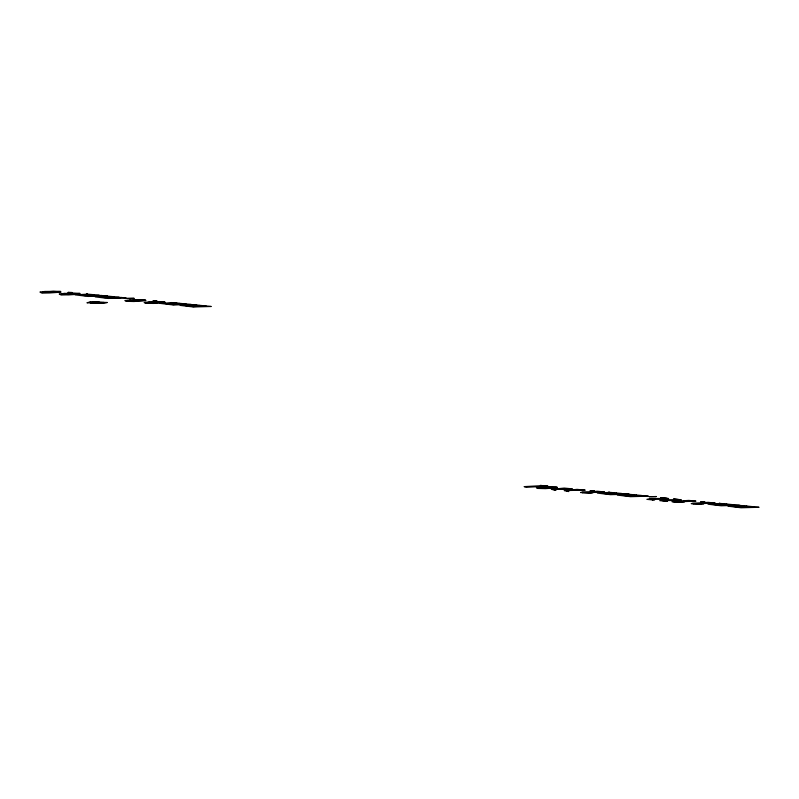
<?xml version="1.0" encoding="UTF-8"?>
<svg xmlns="http://www.w3.org/2000/svg" width="799" height="799" viewBox="0 0 799 799"><rect width="100%" height="100%" fill="white"/><g stroke="black" fill="none" stroke-linecap="round" stroke-linejoin="round"><path stroke-width="1.2" d="M90.926 302.741L99.256 302.112M93.583 303.001L102.402 302.811L98.397 303.111M652.733 499.954L654.731 499.774L649.307 499.195L662.371 499.255L668.613 498.516L660.633 497.677L667.255 498.456L651.055 498.536L646.88 499.345L652.733 499.954M665.577 501.243L667.574 501.063L662.151 500.484L675.215 500.544L681.467 499.804L673.477 498.966L680.109 499.745L663.909 499.824L659.734 500.633L665.577 501.243M592.508 491.794L602.925 491.864L592.508 491.794M683.874 500.963L694.301 501.023L683.874 500.963M703.15 502.891L713.567 502.961L703.15 502.891M42.806 292.144L41.858 292.724L60.165 291.815L53.323 291.355L42.806 292.144M62.082 294.072L61.124 294.661L79.431 293.752L72.589 293.293L62.082 294.072M127.75 300.664L126.801 301.243L145.108 300.334L138.267 299.875L127.75 300.664M147.026 302.591L146.067 303.181L164.374 302.272L157.533 301.812L147.026 302.591M539.255 487.78L538.296 488.369L556.603 487.46L549.762 487L539.255 487.78M554.496 489.228L553.657 489.597L555.974 490.256L551.36 489.348L564.234 488.089L572.334 488.858L554.496 489.228M567.34 490.526L566.511 490.886L568.828 491.545L564.204 490.636L577.078 489.378L585.178 490.147L567.34 490.526M90.157 301.932L86.941 302.781L104.07 303.33L107.286 302.481L90.157 301.932M92.344 302.152L90.137 302.731L94.911 303.211L104.08 302.521L92.344 302.152M582.331 492.154L580.583 492.524L591.31 493.123L593.018 492.773L592.449 492.424L604.573 491.974L597.522 491.245L582.331 492.154M673.707 501.323L671.949 501.692L682.676 502.281L684.383 501.942L683.814 501.592L695.939 501.133L688.888 500.414L673.707 501.323M692.973 503.25L691.225 503.62L701.941 504.219L703.659 503.879L703.09 503.52L715.215 503.07L708.164 502.341L692.973 503.25M583.39 492.404L582.181 492.633L591.23 492.673L583.39 492.404M674.756 501.572L673.547 501.792L682.596 501.832L674.756 501.572M694.031 503.51L692.813 503.73L701.872 503.769L694.031 503.51M68.594 292.394L67.895 292.524L72.16 292.554L68.594 292.394M153.538 300.913L152.839 301.043L157.103 301.073L153.538 300.913M590.731 490.616L590.042 490.746L594.296 490.776L590.731 490.616M701.372 501.712L700.673 501.842L704.938 501.882L701.372 501.712M134.042 298.337L127.031 298.456L134.042 298.337M656.189 496.559L649.168 496.678L656.189 496.559M87.351 294.182L75.236 294.871L88.329 296.439L106.287 295.96L100.624 295.39L101.183 295.6L87.75 296.02L99.436 295.27L93.673 294.691L94.192 294.921L85.074 295.62L80.829 295.131L92.484 294.571L86.412 294.032L87.351 294.182M107.346 296.189L95.221 296.878L108.314 298.446L126.272 297.967L120.609 297.398L121.168 297.608L107.735 298.027L119.421 297.278L113.658 296.699L114.177 296.928L105.069 297.618L100.814 297.138L112.469 296.579L106.397 296.029L107.346 296.189M172.294 302.711L160.18 303.39L173.273 304.968L191.231 304.479L185.568 303.91L186.127 304.119L172.694 304.539L184.379 303.79L178.616 303.211L179.136 303.44L170.017 304.139L165.773 303.66L177.428 303.091L171.356 302.551L172.294 302.711M192.279 304.709L180.165 305.398L193.258 306.966L211.216 306.486L205.553 305.917L206.112 306.127L192.679 306.546L204.364 305.797L198.601 305.218L199.121 305.448L190.002 306.147L185.758 305.657L197.413 305.098L191.341 304.549L192.279 304.709M609.497 492.404L597.372 493.093L610.466 494.661L628.423 494.182L622.771 493.612L623.32 493.822L609.887 494.241L621.572 493.492L615.819 492.913L616.329 493.143L607.22 493.842L602.965 493.353L614.621 492.793L608.548 492.244L609.497 492.404M629.482 494.411L617.367 495.1L630.451 496.668L648.408 496.179L642.756 495.62L643.315 495.829L629.872 496.249L641.557 495.5L635.804 494.921L636.314 495.15L627.205 495.839L622.96 495.36L634.606 494.801L628.543 494.251L629.482 494.411M720.129 503.51L708.014 504.199L721.107 505.767L739.065 505.278L733.402 504.708L733.961 504.918L720.528 505.338L732.214 504.588L726.451 504.009L726.97 504.239L717.852 504.938L713.607 504.459L725.262 503.889L719.19 503.35L720.129 503.51M740.124 505.507L727.999 506.196L741.092 507.764L759.05 507.285L753.387 506.716L753.946 506.926L740.513 507.345L752.199 506.596L746.436 506.017L746.955 506.246L737.837 506.946L733.592 506.456L745.247 505.897L739.175 505.358L740.124 505.507M541.962 485.662L524.134 486.621L526.441 487.29L547.934 486.102L540.444 485.422L541.962 485.662M570.616 488.718L557.482 488.758L570.616 488.718M583.47 490.007L570.326 490.047L583.47 490.007M45.004 291.465L39.95 292.044L41.168 292.784L49.009 292.983L60.974 292.174L60.504 291.315L45.004 291.465M64.27 293.403L59.226 293.982L60.434 294.721L68.275 294.921L80.24 294.112L79.77 293.253L64.27 293.403M129.937 299.995L124.894 300.564L126.112 301.313L133.942 301.503L145.907 300.694L145.448 299.835L129.937 299.995M149.213 301.922L144.16 302.501L145.378 303.24L153.218 303.44L165.183 302.631L164.714 301.772L149.213 301.922M541.442 487.11L536.389 487.69L537.607 488.429L545.447 488.628L557.412 487.819L556.943 486.961L541.442 487.11"/></g></svg>
